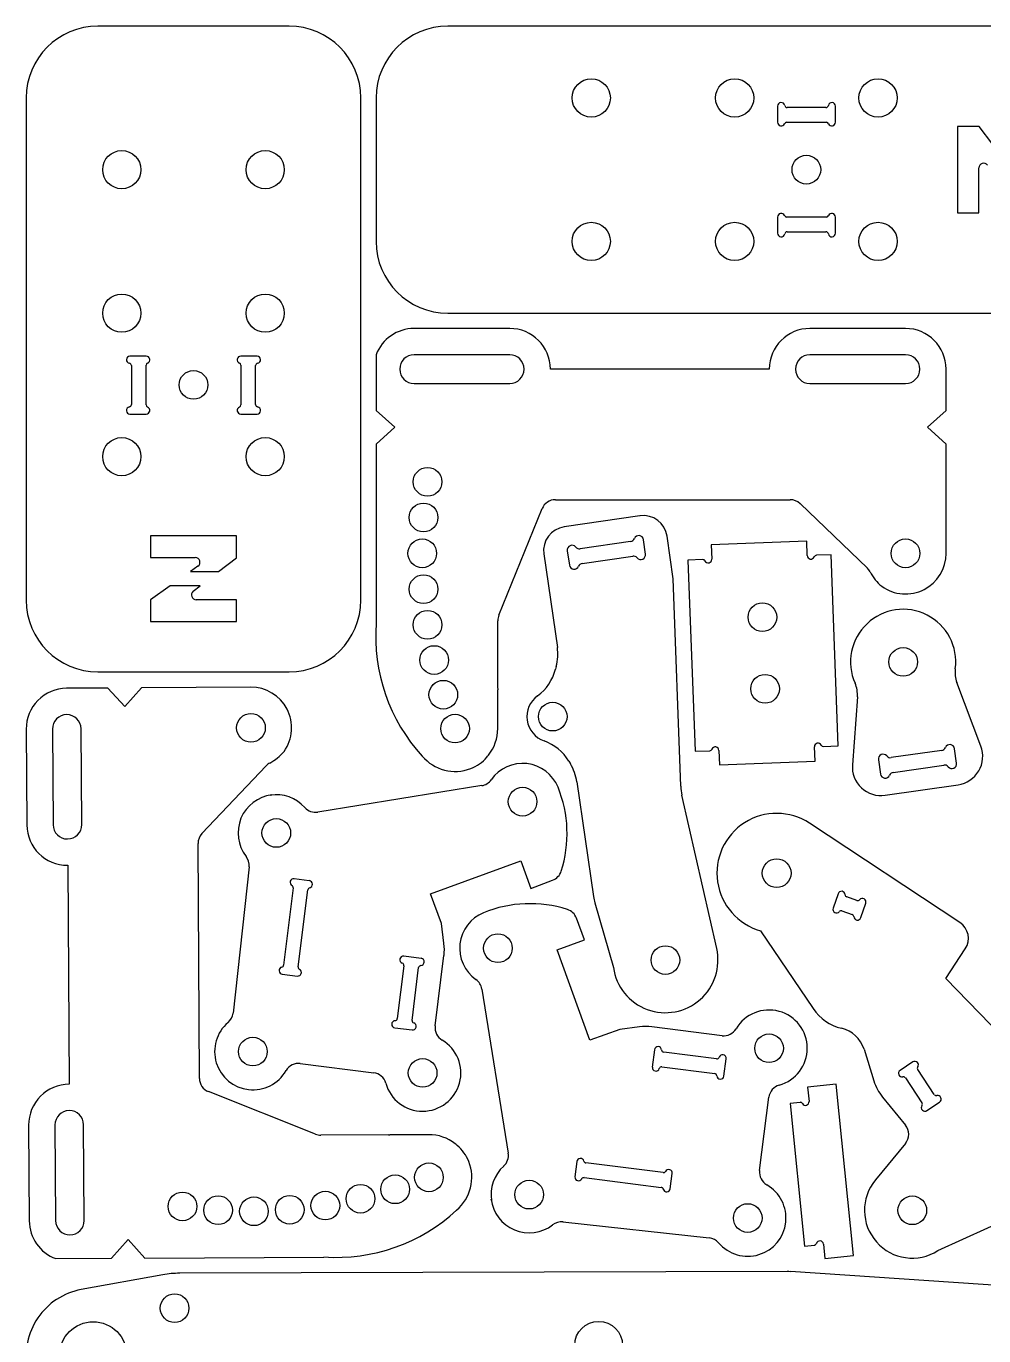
# Model space of a CAD drawing. Header units: millimetres. Extents: x 4 to 467, y 3 to 497.
# Drawn here: x 3.5 to 203.8, y 222.7 to 496.5 of the extents above; entities that cross this region are included whole.
import ezdxf

# ---------------------------------------------------------------- set-up
doc = ezdxf.new("R2010")
doc.units = ezdxf.units.MM
doc.layers.add('INTERIOR_LOOPS', color=7, linetype='Continuous')
doc.layers.add('OUTER_LOOP', color=7, linetype='Continuous')

msp = doc.modelspace()

# ---------------------------------------------------------------- linework, layer by layer
at = {"layer": 'INTERIOR_LOOPS'}
for p, q in [((160.69, 479.79), (160.69, 476.4)), ((170.81, 479.5), (162.67, 479.5)), ((172.79, 476.4), (172.79, 479.79)), ((162.58, 476.4), (170.89, 476.4)), ((202.83, 475.5), (198.29, 475.5)), ((198.29, 475.5), (198.29, 457.5)), ((205.74, 471.76), (202.83, 475.5)), ((202.79, 457.5), (202.79, 466.86)), ((198.29, 457.5), (202.79, 457.5)), ((160.69, 456.6), (160.69, 453.21)), ((170.89, 456.6), (162.58, 456.6)), ((172.79, 453.21), (172.79, 456.6)), ((162.67, 453.5), (170.81, 453.5)), ((28.6, 427.51), (25.21, 427.51)), ((51.79, 427.51), (48.4, 427.51)), ((104.65, 427.8), (84.65, 427.8)), ((187.44, 427.8), (167.44, 427.8)), ((25.5, 425.53), (25.5, 417.39)), ((28.6, 417.31), (28.6, 425.61)), ((48.4, 425.61), (48.4, 417.31)), ((51.5, 417.39), (51.5, 425.53)), ((84.65, 421.8), (104.65, 421.8)), ((167.44, 421.8), (187.44, 421.8)), ((25.21, 415.41), (28.6, 415.41)), ((48.4, 415.41), (51.79, 415.41)), ((47.5, 389.91), (29.5, 389.91)), ((29.5, 389.91), (29.5, 385.41)), ((47.5, 385.37), (47.5, 389.91)), ((133.06, 386.14), (132.63, 389.13)), ((116.69, 386.82), (117.13, 383.83)), ((129.94, 388.78), (119.37, 387.25)), ((29.5, 385.41), (38.86, 385.41)), ((39.44, 383.6), (37.84, 382.46)), ((43.76, 382.46), (47.5, 385.37)), ((119.81, 384.18), (130.38, 385.71)), ((37.84, 382.46), (43.76, 382.46)), ((33.61, 379.46), (29.5, 376.55)), ((39.9, 379.46), (33.61, 379.46)), ((38.46, 378.34), (39.9, 379.46)), ((29.5, 376.55), (29.5, 372.05)), ((47.5, 376.55), (39.07, 376.55)), ((47.5, 372.05), (47.5, 376.55)), ((29.5, 372.05), (47.5, 372.05)), ((9, 349.54), (9.13, 329.54)), ((15.13, 329.58), (15, 349.58)), ((195.01, 345.09), (184.44, 343.56)), ((198.13, 342.44), (197.7, 345.44)), ((181.76, 343.14), (182.2, 340.14)), ((184.88, 340.49), (195.45, 342.02)), ((62.73, 317.84), (59.56, 318.24)), ((59.37, 316.33), (57.34, 300.19)), ((60.42, 299.8), (62.45, 315.94)), ((173.34, 315.11), (172.31, 312.09)), ((177.29, 313.71), (175.14, 314.44)), ((178.08, 310.11), (179.12, 313.14)), ((174.14, 311.51), (176.28, 310.78)), ((86.12, 301.6), (82.5, 302.06)), ((82.52, 300.06), (81.13, 289.01)), ((84.21, 288.62), (85.6, 299.67)), ((57.05, 298.3), (60.23, 297.9)), ((80.62, 287.08), (84.23, 286.62)), ((134.94, 282.49), (134.48, 278.87)), ((147.92, 280.58), (136.87, 281.97)), ((149.46, 276.99), (149.92, 280.61)), ((188.98, 279.95), (186.31, 278.17)), ((136.48, 278.9), (147.53, 277.51)), ((187.42, 276.61), (190.89, 271.39)), ((193.47, 273.11), (190, 278.33)), ((191.91, 269.77), (194.58, 271.54)), ((9.52, 266.76), (9.64, 246.76)), ((15.64, 246.8), (15.52, 266.8)), ((118.7, 259.11), (118.3, 255.94)), ((136.73, 256.79), (120.59, 258.82)), ((120.21, 255.75), (136.35, 253.72)), ((138.24, 253.43), (138.64, 256.61))]:
    msp.add_line(p, q, dxfattribs=at)
for centre, radius in [((121.7, 481.5), 4), ((151.7, 481.5), 4), ((181.7, 481.5), 4), ((23.5, 466.5), 4), ((53.5, 466.5), 4), ((166.7, 466.5), 3), ((121.7, 451.5), 4), ((151.7, 451.5), 4), ((181.7, 451.5), 4), ((23.5, 436.5), 4), ((53.5, 436.5), 4), ((38.5, 421.5), 3), ((23.5, 406.5), 4), ((53.5, 406.5), 4), ((87.46, 401.23), 3), ((86.62, 393.78), 3), ((86.35, 386.28), 3), ((187.44, 386.28), 3), ((86.62, 378.79), 3), ((157.51, 372.94), 3), ((87.46, 371.34), 3), ((88.84, 363.97), 3), ((186.95, 363.58), 3), ((90.76, 356.72), 3), ((158.07, 357.96), 3), ((113.65, 352.14), 3), ((50.52, 349.8), 3), ((93.22, 349.64), 3), ((107.34, 334.36), 3), ((55.82, 327.82), 3), ((160.49, 319.41), 3), ((102.18, 303.72), 3), ((137.22, 301.24), 3), ((50.92, 282.1), 3), ((158.9, 282.8), 3), ((86.43, 277.64), 3), ((87.75, 255.81), 3), ((80.68, 253.31), 3), ((108.72, 252.2), 3), ((36.19, 249.73), 3), ((43.65, 248.94), 3), ((58.64, 249.03), 3), ((66.08, 249.91), 3), ((73.44, 251.34), 3), ((188.86, 248.92), 3), ((51.14, 248.71), 3), ((154.44, 247.3), 3), ((34.55, 228.46), 3), ((17.52, 218.56), 7.05), ((123.25, 220.7), 5)]:
    msp.add_circle(centre, radius, dxfattribs=at)
for centre, radius, start, end in [((161.44, 479.79), 0.75, 9.8544, 179.9999), ((162.67, 480), 0.5, 189.8551, 270), ((170.81, 480), 0.5, 270, 350.1449), ((172.04, 479.79), 0.75, 0, 170.1456), ((161.44, 476.4), 0.75, 180, 336.4215), ((162.58, 475.9), 0.5, 90, 156.4224), ((170.89, 475.9), 0.5, 23.5776, 90), ((172.04, 476.4), 0.75, 203.5785, 360), ((203.79, 466.86), 1, 35.3489, 180.0002), ((161.44, 456.6), 0.75, 23.5785, 180), ((172.04, 456.6), 0.75, 0, 156.4215), ((162.58, 457.1), 0.5, 203.5776, 270), ((170.89, 457.1), 0.5, 270, 336.4224), ((161.44, 453.21), 0.75, 180, 350.1456), ((162.67, 453), 0.5, 90, 170.1449), ((170.81, 453), 0.5, 9.8551, 90), ((172.04, 453.21), 0.75, 189.8544, 0), ((25.21, 426.76), 0.75, 90, 260.1456), ((28.6, 426.76), 0.75, 293.5785, 90), ((48.4, 426.76), 0.75, 90, 246.4214), ((51.79, 426.76), 0.75, 279.8544, 90), ((84.65, 424.8), 3, 90, 270), ((104.65, 424.8), 3, 270, 90), ((167.44, 424.8), 3, 90, 270), ((187.44, 424.8), 3, 270, 90), ((25, 425.53), 0.5, 360, 80.1449), ((29.1, 425.61), 0.5, 113.5776, 180), ((47.9, 425.61), 0.5, 360, 66.4224), ((52, 425.53), 0.5, 99.8551, 180), ((25.21, 416.16), 0.75, 99.8544, 270.0001), ((25, 417.39), 0.5, 279.8551, 0), ((29.1, 417.31), 0.5, 180, 246.4224), ((28.6, 416.16), 0.75, 270, 66.4215), ((48.4, 416.16), 0.75, 113.5785, 270), ((47.9, 417.31), 0.5, 293.5776, 360), ((52, 417.39), 0.5, 180, 260.1449), ((51.79, 416.16), 0.75, 270, 80.1456), ((129.8, 389.77), 1, 278.2417, 336.9999), ((131.64, 388.99), 1, 8.2417, 156.9999), ((117.68, 386.97), 1, 39.4836, 188.2417), ((119.23, 388.24), 1, 219.4836, 278.2417), ((132.07, 386), 1, 219.4836, 8.2417), ((38.86, 384.41), 1, 305.3489, 90.0002), ((118.12, 383.97), 1, 188.2417, 336.9999), ((119.96, 383.19), 1, 98.2417, 156.9999), ((130.53, 384.72), 1, 39.4836, 98.2417), ((39.07, 377.55), 1, 127.8943, 270), ((12, 349.56), 3, 0.3545, 180.3545), ((194.87, 346.08), 1, 278.2108, 336.969), ((196.71, 345.29), 1, 8.2108, 156.969), ((182.75, 343.28), 1, 39.4527, 188.2108), ((184.3, 344.55), 1, 219.4527, 278.2108), ((197.14, 342.3), 1, 219.4527, 8.2108), ((183.19, 340.28), 1, 188.2108, 336.969), ((185.03, 339.5), 1, 98.2108, 156.969), ((195.6, 341.03), 1, 39.4527, 98.2108), ((12.13, 329.56), 3, 180.3545, 0.3545), ((59.47, 317.49), 0.75, 82.8392, 241.739), ((62.64, 317.1), 0.75, 283.9394, 82.8392), ((58.87, 316.39), 0.5, 352.8395, 61.739), ((62.94, 315.88), 0.5, 103.9394, 172.8389), ((174.05, 314.87), 0.75, 2.2043, 161.1041), ((175.3, 314.92), 0.5, 182.2043, 251.1038), ((177.45, 314.18), 0.5, 251.1044, 320.0039), ((178.41, 313.38), 0.75, 341.1041, 140.0039), ((173.02, 311.84), 0.75, 161.1041, 320.0039), ((173.98, 311.04), 0.5, 71.1044, 140.0039), ((176.12, 310.3), 0.5, 2.2043, 71.1038), ((177.37, 310.35), 0.75, 182.2043, 341.1041), ((82.4, 301.31), 0.75, 82.8392, 252.4025), ((86.02, 300.86), 0.75, 273.2759, 82.8392), ((57.15, 299.04), 0.75, 103.9394, 262.8392), ((56.85, 300.25), 0.5, 283.9394, 352.8389), ((60.32, 298.64), 0.75, 262.8392, 61.739), ((60.91, 299.74), 0.5, 172.8395, 241.739), ((82.03, 300.12), 0.5, 352.8392, 72.4017), ((86.09, 299.61), 0.5, 93.2767, 172.8392), ((80.71, 287.82), 0.75, 93.2759, 262.8392), ((80.64, 289.07), 0.5, 273.2767, 352.8392), ((84.71, 288.56), 0.5, 172.8392, 252.4017), ((84.33, 287.37), 0.75, 262.8392, 72.4025), ((135.68, 282.4), 0.75, 3.2702, 172.8335), ((136.93, 282.47), 0.5, 183.271, 262.8335), ((147.98, 281.08), 0.5, 262.8335, 342.396), ((149.17, 280.7), 0.75, 352.8335, 162.3968), ((189.39, 279.32), 0.75, 324.7796, 123.6794), ((135.23, 278.78), 0.75, 172.8335, 342.3968), ((136.42, 278.4), 0.5, 82.8335, 162.396), ((147.47, 277.01), 0.5, 3.271, 82.8335), ((148.72, 277.08), 0.75, 183.2702, 352.8335), ((186.73, 277.55), 0.75, 123.6794, 282.5792), ((187, 276.33), 0.5, 33.6797, 102.5792), ((190.41, 278.6), 0.5, 144.7796, 213.6791), ((190.48, 271.11), 0.5, 324.7796, 33.6791), ((193.89, 273.39), 0.5, 213.6797, 282.5792), ((194.16, 272.17), 0.75, 303.6794, 102.5792), ((12.52, 266.78), 3, 0.3545, 180.3545), ((191.5, 270.39), 0.75, 144.7796, 303.6794), ((119.44, 259.02), 0.75, 13.9337, 172.8335), ((120.66, 259.32), 0.5, 193.9337, 262.8332), ((137.9, 256.7), 0.75, 352.8335, 151.7333), ((119.04, 255.84), 0.75, 172.8335, 331.7333), ((120.14, 255.25), 0.5, 82.8338, 151.7333), ((136.8, 257.29), 0.5, 262.8338, 331.7333), ((136.29, 253.22), 0.5, 13.9337, 82.8332), ((137.5, 253.52), 0.75, 193.9337, 352.8335), ((12.64, 246.78), 3, 180.3545, 0.3545)]:
    msp.add_arc(centre, radius, start, end, dxfattribs=at)
at = {"layer": 'OUTER_LOOP'}
for p, q in [((58.5, 496.5), (18.5, 496.5)), ((211.7, 496.5), (91.7, 496.5)), ((3.5, 481.5), (3.5, 376.5)), ((73.5, 376.5), (73.5, 481.5)), ((76.7, 481.5), (76.7, 451.5)), ((91.7, 436.5), (211.7, 436.5)), ((104.65, 433.3), (84.65, 433.3)), ((187.44, 433.3), (167.44, 433.3)), ((76.7, 427.8), (76.7, 416.14)), ((158.94, 424.8), (113.15, 424.8)), ((195.94, 416.14), (195.94, 424.8)), ((76.7, 416.14), (80.6, 412.64)), ((192.04, 412.64), (195.94, 416.14)), ((80.6, 412.64), (76.7, 409.14)), ((195.94, 409.14), (192.04, 412.64)), ((76.7, 409.14), (76.7, 371.7)), ((195.94, 386.28), (195.94, 409.14)), ((114.2, 397.5), (163.31, 397.5)), ((102.4, 373.32), (111.42, 395.63)), ((165.38, 396.67), (179.46, 383.18)), ((131.9, 394.12), (116.02, 391.82)), ((138.86, 380.97), (137.57, 389.89)), ((111.79, 386.15), (114.62, 366.62)), ((166.79, 388.8), (146.8, 388.06)), ((146.8, 388.06), (146.91, 385.06)), ((166.9, 385.8), (166.79, 388.8)), ((145.02, 384.99), (141.92, 384.87)), ((141.92, 384.87), (143.41, 344.9)), ((171.9, 385.99), (168.79, 385.88)), ((173.39, 346.02), (171.9, 385.99)), ((140.42, 337.59), (138.86, 380.97)), ((102.18, 358.06), (102.18, 372.2)), ((18.5, 361.5), (58.5, 361.5)), ((114.39, 362.65), (114.23, 362.03)), ((203.21, 345.96), (198.19, 359.26)), ((20.61, 358.11), (11.95, 358.06)), ((24.13, 354.23), (20.61, 358.11)), ((27.61, 358.16), (24.13, 354.23)), ((50.47, 358.3), (27.61, 358.16)), ((102.14, 349.63), (102.14, 357.74)), ((177.39, 356.26), (176.33, 342.08)), ((3.5, 349.51), (3.63, 329.51)), ((148.41, 345.09), (148.52, 342.09)), ((168.51, 342.83), (168.39, 345.83)), ((170.29, 345.9), (173.39, 346.02)), ((117.01, 342.82), (117.34, 342.27)), ((143.41, 344.9), (146.51, 345.01)), ((148.52, 342.09), (168.51, 342.83)), ((40.27, 327.68), (53.67, 341.84)), ((98.8, 337.71), (64.48, 332.19)), ((118.69, 338.53), (122.16, 314.53)), ((183.17, 335.7), (198.45, 337.9)), ((54.56, 335.71), (54.86, 335.76)), ((147.95, 303.68), (140.67, 335.73)), ((198.8, 309.11), (167.38, 329.84)), ((39.75, 276.5), (39.45, 325.6)), ((12.18, 321.06), (12.46, 275.28)), ((50.12, 320.74), (46.77, 290.15)), ((88.09, 315.12), (106.99, 321.97)), ((106.99, 321.97), (109.07, 316.23)), ((109.07, 316.23), (113.62, 317.94)), ((90.35, 308.89), (88.09, 315.12)), ((122.45, 313.2), (126.34, 299.66)), ((120.31, 305.45), (118.61, 310)), ((90.9, 304.74), (90.35, 308.89)), ((157.1, 307.38), (168.12, 291.1)), ((114.57, 303.37), (120.31, 305.45)), ((89.05, 287.48), (90.9, 302.19)), ((121.42, 284.47), (114.57, 303.37)), ((195.86, 297.39), (199.94, 303.57)), ((238.14, 253.91), (195.86, 297.39)), ((98.83, 295.18), (104.34, 260.86)), ((127.65, 286.73), (121.42, 284.47)), ((131.8, 287.27), (127.65, 286.73)), ((149.06, 285.43), (134.36, 287.28)), ((178.77, 282.6), (180.83, 275.96)), ((60.84, 279.6), (76.2, 277.67)), ((172.93, 275.27), (166.96, 274.67)), ((166.96, 274.67), (167.26, 271.68)), ((176.54, 239.45), (172.93, 275.27)), ((64.01, 264.84), (41.64, 273.73)), ((156.93, 257.21), (158.87, 272.58)), ((165.38, 271.49), (163.28, 271.28)), ((163.28, 271.28), (166.29, 241.43)), ((182.64, 272.6), (187.45, 266.72)), ((4.02, 266.72), (4.14, 246.72)), ((79.27, 264.72), (65.13, 264.63)), ((87.7, 264.73), (79.59, 264.68)), ((187.45, 262.91), (181.15, 255.29)), ((100.83, 250.94), (100.78, 251.24)), ((115.79, 246.5), (146.39, 243.15)), ((194.23, 240.49), (210.68, 248.01)), ((21.35, 238.88), (24.82, 242.8)), ((24.82, 242.8), (28.35, 238.92)), ((166.29, 241.43), (168.38, 241.64)), ((170.27, 241.83), (170.57, 238.85)), ((9.69, 238.81), (21.35, 238.88)), ((28.35, 238.92), (65.79, 239.15)), ((170.57, 238.85), (176.54, 239.45)), ((162.71, 236.11), (35.61, 235.76)), ((218.85, 232.37), (163.41, 236.09)), ((32.09, 235.44), (15.02, 232.34))]:
    msp.add_line(p, q, dxfattribs=at)
for centre, radius, start, end in [((18.5, 481.5), 15, 90, 180), ((58.5, 481.5), 15, 0, 90), ((91.7, 481.5), 15, 90, 180), ((91.7, 451.5), 15, 180, 270), ((84.65, 424.8), 8.5, 90, 159.3327), ((104.65, 424.8), 8.5, 360, 90), ((167.44, 424.8), 8.5, 90, 180), ((187.44, 424.8), 8.5, 360, 90), ((114.2, 394.5), 3, 90, 157.9776), ((163.31, 394.5), 3, 46.2263, 90), ((116.74, 386.87), 5, 98.2417, 188.2417), ((132.62, 389.17), 5, 8.2417, 98.2417), ((187.44, 386.28), 8.5, 234.2254, 360), ((145.04, 384.49), 0.5, 25.7185, 92.1403), ((146.16, 385.03), 0.75, 205.7185, 2.1403), ((167.65, 385.83), 0.75, 182.1403, 338.5622), ((168.81, 385.38), 0.5, 92.1403, 158.5622), ((177.39, 381.01), 3, 27.5801, 46.2263), ((188.91, 387.03), 10, 207.5801, 229.8756), ((18.5, 376.5), 15, 180, 270), ((58.5, 376.5), 15, 270, 0), ((105.18, 372.2), 3, 157.9776, 180), ((186.95, 363.58), 11, 352.5508, 203.8709), ((113.59, 368.91), 36.99, 175.6797, 222.5891), ((104.72, 365.19), 10, 345.2854, 8.2417), ((104.56, 364.57), 10, 306.1797, 345.2854), ((203.8, 361.38), 6, 172.5508, 200.6698), ((171.4, 356.7), 6, 355.7518, 23.8709), ((12, 349.56), 8.5, 90.3545, 180.3545), ((50.52, 349.8), 8.5, 324.5799, 90.3545), ((159.37, 351.34), 57.59, 173.3044, 173.6282), ((113.65, 352.14), 5.4, 126.1797, 250.3037), ((93.22, 349.64), 8.92, 321.4222, 359.9466), ((108.46, 337.64), 10, 31.198, 70.3038), ((146.5, 345.51), 0.5, 272.1403, 338.5622), ((147.66, 345.06), 0.75, 2.1403, 158.5622), ((169.14, 345.86), 0.75, 25.7185, 182.1403), ((170.27, 346.4), 0.5, 205.7185, 272.1403), ((197.59, 343.84), 6, 278.2108, 20.6698), ((55.85, 339.78), 3, 117.9346, 136.5808), ((49.76, 351.27), 10, 297.9346, 320.2301), ((93.22, 349.64), 8.96, 219.9808, 291.3421), ((93.34, 349.34), 8.65, 291.3421, 318.9443), ((93.4, 349.19), 8.5, 319.4704, 323.054), ((107.34, 334.36), 8, 22.0256, 145), ((108.79, 337.09), 10, 8.2417, 31.198), ((182.32, 341.64), 6, 175.7518, 278.2108), ((98.33, 340.67), 3, 279.1262, 325), ((90.77, 327.66), 25.88, 342.4202, 22.0256), ((150.42, 337.95), 10, 182.0631, 192.8012), ((55.82, 327.82), 8, 96.9235, 217.8207), ((55.82, 327.82), 7.99, 41.8912, 99.0903), ((64.01, 335.16), 3, 221.8912, 279.1262), ((160.49, 319.41), 12.5, 56.5875, 254.2293), ((12.13, 329.56), 8.5, 180.3545, 270.3545), ((42.45, 325.62), 3, 136.5808, 180.3545), ((47.13, 321.07), 3, 353.7638, 37.8207), ((112.57, 320.75), 3, 290.4917, 342.4202), ((108.89, 287.15), 25.88, 72.4144, 112.0199), ((132.06, 315.96), 10, 188.2417, 196.0281), ((102.18, 303.72), 8, 112.0199, 234.9943), ((115.8, 308.95), 3, 20.486, 72.4144), ((196.6, 305.77), 4, 326.5875, 56.5875), ((80.98, 303.43), 10, 352.8392, 7.4971), ((137.22, 301.24), 11, 188.2417, 12.8012), ((95.87, 294.71), 3, 9.1205, 54.9943), ((158.9, 282.8), 8, 285.4999, 149.3776), ((176.4, 296.71), 10, 214.1237, 256.5329), ((50.92, 282.1), 8, 130.4156, 330.1728), ((43.79, 290.47), 3, 310.4156, 353.7638), ((92.03, 287.1), 3, 172.8392, 239.3833), ((133.11, 277.36), 10, 82.8335, 97.4914), ((149.44, 288.41), 3, 262.8335, 329.3776), ((172.56, 280.67), 6.5, 17.2996, 76.5329), ((86.43, 277.64), 8, 195.5056, 59.3833), ((60.47, 276.63), 3, 82.8392, 150.1728), ((75.83, 274.7), 3, 15.5056, 82.8392), ((12.52, 266.78), 8.5, 90.3545, 180.3545), ((42.75, 276.52), 3, 180.3545, 248.3321), ((161.84, 272.2), 3, 105.4999, 172.8335), ((190.38, 278.94), 10, 197.2996, 219.2947), ((165.43, 271), 0.5, 29.3282, 95.75), ((166.52, 271.61), 0.75, 209.3282, 5.75), ((185.13, 264.82), 3, 320.455, 39.2947), ((65.11, 267.63), 3, 248.3321, 270.3545), ((85.63, 321.95), 57.59, 263.6589, 263.9827), ((87.75, 255.81), 8.92, 51.7767, 90.3011), ((88.2, 255.99), 8.5, 49.8249, 53.4085), ((88.04, 255.93), 8.65, 21.6966, 49.2988), ((101.38, 260.39), 3, 311.8855, 9.1205), ((87.75, 255.81), 8.96, 310.3353, 21.6966), ((108.72, 252.2), 7.99, 131.8855, 189.0846), ((159.91, 256.84), 3, 172.8335, 240.167), ((188.86, 248.92), 10, 140.455, 302.5104), ((154.44, 247.3), 8, 220.4099, 60.167), ((108.72, 252.2), 8, 186.9178, 307.815), ((12.64, 246.78), 8.5, 180.3545, 249.6872), ((68.35, 276.06), 36.99, 266.0342, 312.9436), ((115.47, 243.51), 3, 83.7581, 127.815), ((146.06, 240.17), 3, 40.4099, 83.7581), ((168.33, 242.14), 0.5, 275.75, 342.1718), ((169.52, 241.76), 0.75, 5.75, 162.1718), ((35.67, 215.76), 20, 90.1585, 100.3013), ((162.74, 226.11), 10, 86.1566, 90.1585), ((17.52, 218.56), 14, 100.3013, 191.4993)]:
    msp.add_arc(centre, radius, start, end, dxfattribs=at)

doc.saveas('drawing.dxf')
